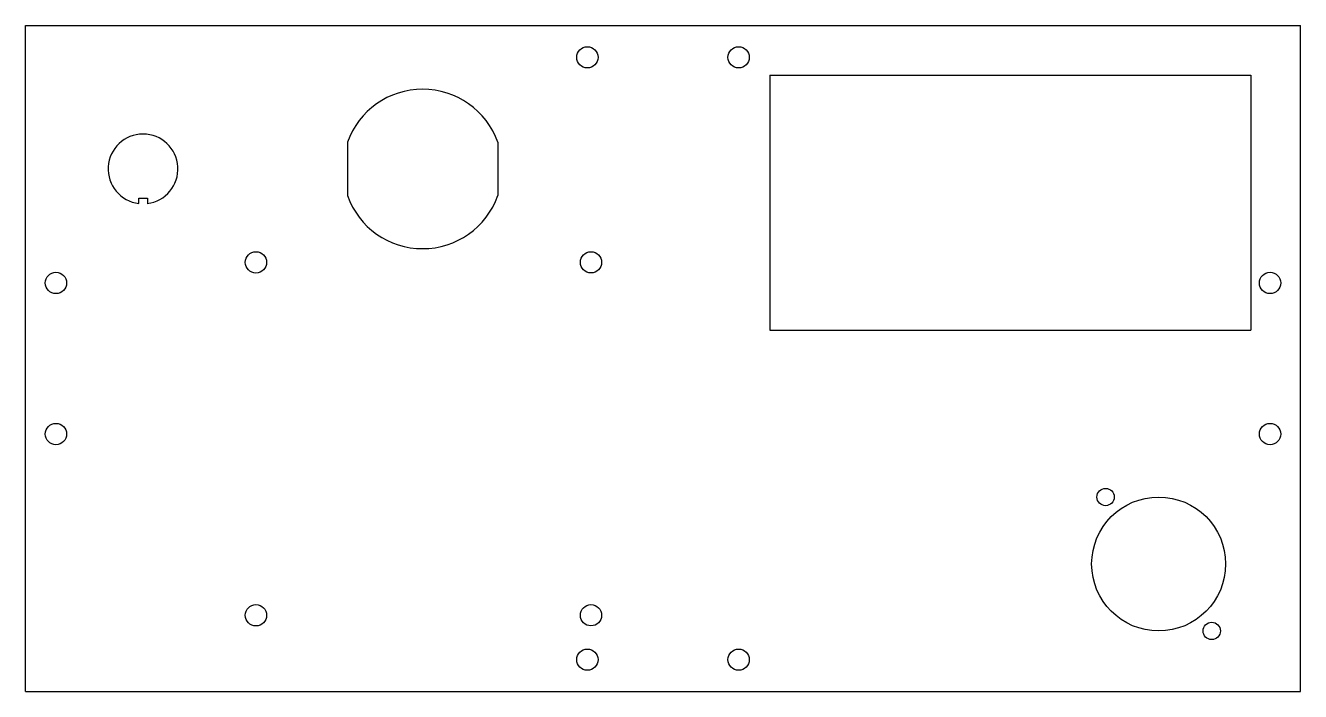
# Model space of a CAD drawing. Header units: millimetres. Extents: x -114 to 114, y -60 to 60.
import ezdxf

# ---------------------------------------------------------------- set-up
doc = ezdxf.new("R2010")
doc.units = ezdxf.units.MM

msp = doc.modelspace()

# ---------------------------------------------------------------- linework, layer by layer
at = {"color": 7, "linetype": 'Continuous', "lineweight": 25}
for p, q in [((-114.17, 59.69), (114.17, 59.69)), ((-114.17, -59.69), (-114.17, 59.69)), ((114.17, -59.69), (114.17, 59.69)), ((19.13, 50.8), (105.28, 50.8)), ((19.13, 50.8), (19.13, 5.1)), ((105.28, 50.8), (105.28, 5.1)), ((-56.52, 38.77), (-56.52, 29.2)), ((-29.59, 38.77), (-29.59, 29.2)), ((-93.88, 28.73), (-92.35, 28.73)), ((-93.88, 27.78), (-93.88, 28.73)), ((-92.35, 28.73), (-92.35, 27.78)), ((19.13, 5.1), (105.28, 5.1)), ((-114.17, -59.69), (114.17, -59.69))]:
    msp.add_line(p, q, dxfattribs=at)
for centre, radius in [((-13.55, 53.98), 1.91), ((13.55, 53.98), 1.91), ((-72.9, 17.23), 1.91), ((-12.9, 17.23), 1.9), ((-108.72, 13.55), 1.91), ((108.72, 13.55), 1.91), ((-108.72, -13.55), 1.91), ((108.72, -13.55), 1.91), ((88.77, -36.83), 12), ((79.27, -24.83), 1.55), ((-72.9, -46.02), 1.91), ((-12.9, -46.02), 1.9), ((98.27, -48.83), 1.55), ((-13.55, -53.98), 1.91), ((13.55, -53.98), 1.91)]:
    msp.add_circle(centre, radius, dxfattribs=at)
for centre, radius, start, end in [((-43.05, 33.98), 14.29, 19.5718, 160.4282), ((-93.12, 33.98), 6.25, 277.0047, 262.9953), ((-43.05, 33.98), 14.29, 199.5718, 340.4282)]:
    msp.add_arc(centre, radius, start, end, dxfattribs=at)

doc.saveas('drawing.dxf')
